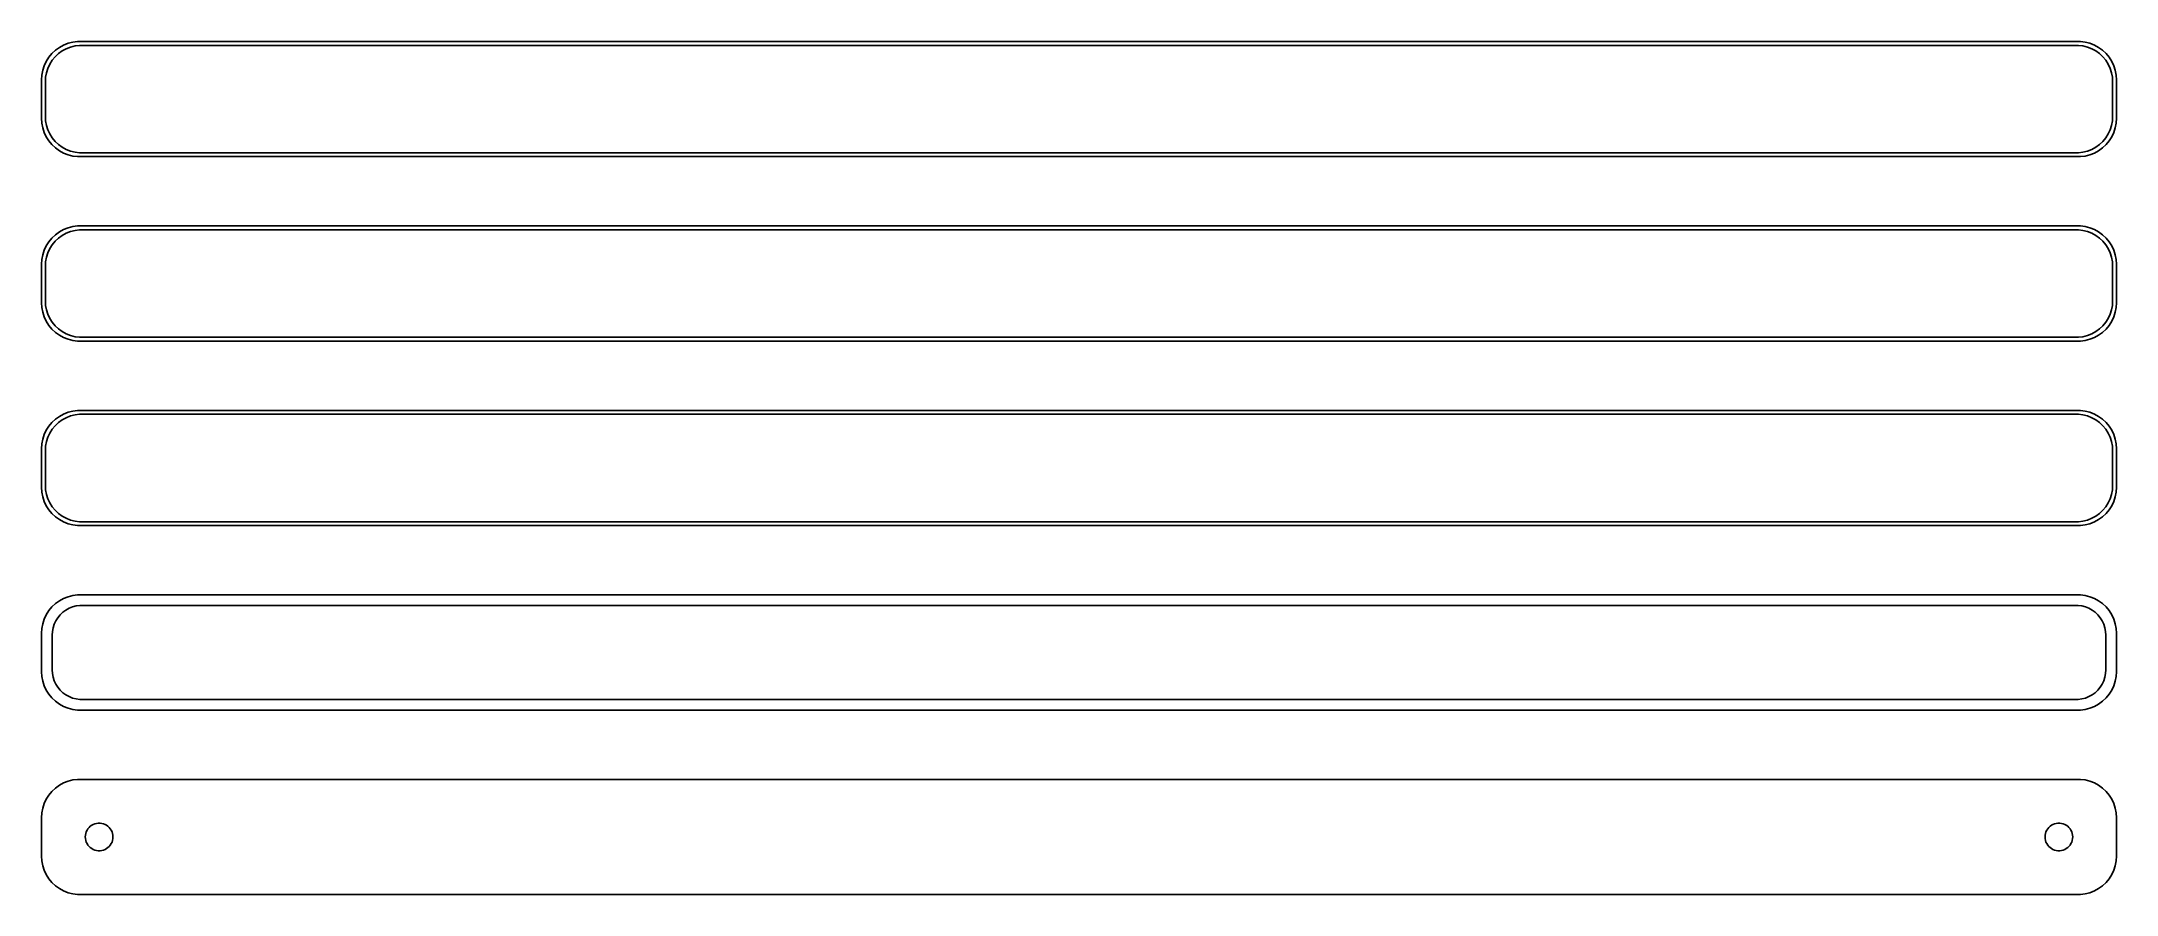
# Model space of a CAD drawing. Header units: metres. Extents: x -135 to 135, y 89 to 199.
import ezdxf

# ---------------------------------------------------------------- set-up
doc = ezdxf.new("R2010")
doc.units = ezdxf.units.M

msp = doc.modelspace()

# ---------------------------------------------------------------- linework, layer by layer
for p, q in [((-134.045, 197.439), (-134.382, 196.909)), ((-133.645, 197.923), (-134.045, 197.439)), ((-133.187, 198.353), (-133.645, 197.923)), ((-133.593, 197.042), (-133.213, 197.502)), ((-133.213, 197.502), (-132.778, 197.91)), ((-132.679, 198.722), (-133.187, 198.353)), ((-132.778, 197.91), (-132.295, 198.261)), ((-132.129, 199.024), (-132.679, 198.722)), ((-132.295, 198.261), (-131.772, 198.548)), ((-131.545, 199.255), (-132.129, 199.024)), ((-131.772, 198.548), (-131.218, 198.768)), ((-130.937, 199.411), (-131.545, 199.255)), ((-131.218, 198.768), (-130.64, 198.916)), ((-130.314, 199.49), (-130.937, 199.411)), ((-130.64, 198.916), (-130.048, 198.991)), ((130.314, 199.49), (-130.314, 199.49)), ((-130.048, 198.991), (130.048, 198.991)), ((130.048, 198.991), (130.64, 198.916)), ((130.937, 199.411), (130.314, 199.49)), ((130.64, 198.916), (131.218, 198.768)), ((131.545, 199.255), (130.937, 199.411)), ((131.218, 198.768), (131.772, 198.548)), ((132.129, 199.024), (131.545, 199.255)), ((131.772, 198.548), (132.295, 198.261)), ((132.679, 198.722), (132.129, 199.024)), ((132.295, 198.261), (132.778, 197.91)), ((133.187, 198.353), (132.679, 198.722)), ((132.778, 197.91), (133.213, 197.502)), ((133.645, 197.923), (133.187, 198.353)), ((133.213, 197.502), (133.593, 197.042)), ((134.045, 197.439), (133.645, 197.923)), ((134.382, 196.909), (134.045, 197.439)), ((-134.961, 195.127), (-135, 194.5)), ((-135, 194.5), (-135, 189.5)), ((-134.843, 195.743), (-134.961, 195.127)), ((-134.649, 196.341), (-134.843, 195.743)), ((-134.382, 196.909), (-134.649, 196.341)), ((-134.5, 194.25), (-134.463, 194.845)), ((-134.463, 194.845), (-134.351, 195.431)), ((-134.351, 195.431), (-134.166, 195.999)), ((-134.166, 195.999), (-133.912, 196.538)), ((-133.912, 196.538), (-133.593, 197.042)), ((133.593, 197.042), (133.912, 196.538)), ((133.912, 196.538), (134.166, 195.999)), ((134.166, 195.999), (134.351, 195.431)), ((134.351, 195.431), (134.463, 194.845)), ((134.649, 196.341), (134.382, 196.909)), ((134.463, 194.845), (134.5, 194.25)), ((134.843, 195.743), (134.649, 196.341)), ((134.961, 195.127), (134.843, 195.743)), ((135, 194.5), (134.961, 195.127)), ((135, 189.5), (135, 194.5)), ((-134.5, 189.75), (-134.5, 194.25)), ((134.5, 194.25), (134.5, 189.75)), ((-135, 189.5), (-134.961, 188.873)), ((-134.463, 189.155), (-134.5, 189.75)), ((-134.351, 188.569), (-134.463, 189.155)), ((134.463, 189.155), (134.351, 188.569)), ((134.5, 189.75), (134.463, 189.155)), ((134.961, 188.873), (135, 189.5)), ((-134.961, 188.873), (-134.843, 188.257)), ((-134.843, 188.257), (-134.649, 187.659)), ((-134.649, 187.659), (-134.382, 187.091)), ((-134.382, 187.091), (-134.045, 186.561)), ((-134.166, 188.001), (-134.351, 188.569)), ((-133.912, 187.462), (-134.166, 188.001)), ((-134.045, 186.561), (-133.645, 186.077)), ((-133.593, 186.958), (-133.912, 187.462)), ((-133.213, 186.498), (-133.593, 186.958)), ((-132.778, 186.09), (-133.213, 186.498)), ((133.213, 186.498), (132.778, 186.09)), ((133.593, 186.958), (133.213, 186.498)), ((133.912, 187.462), (133.593, 186.958)), ((133.645, 186.077), (134.045, 186.561)), ((134.166, 188.001), (133.912, 187.462)), ((134.045, 186.561), (134.382, 187.091)), ((134.351, 188.569), (134.166, 188.001)), ((134.382, 187.091), (134.649, 187.659)), ((134.649, 187.659), (134.843, 188.257)), ((134.843, 188.257), (134.961, 188.873)), ((-133.645, 186.077), (-133.187, 185.647)), ((-133.187, 185.647), (-132.679, 185.278)), ((-132.295, 185.739), (-132.778, 186.09)), ((-132.679, 185.278), (-132.129, 184.976)), ((-131.772, 185.452), (-132.295, 185.739)), ((-132.129, 184.976), (-131.545, 184.745)), ((-131.218, 185.232), (-131.772, 185.452)), ((-131.545, 184.745), (-130.937, 184.589)), ((-130.64, 185.084), (-131.218, 185.232)), ((-130.937, 184.589), (-130.314, 184.51)), ((-130.048, 185.009), (-130.64, 185.084)), ((-130.314, 184.51), (130.314, 184.51)), ((130.048, 185.009), (-130.048, 185.009)), ((130.64, 185.084), (130.048, 185.009)), ((130.314, 184.51), (130.937, 184.589)), ((131.218, 185.232), (130.64, 185.084)), ((130.937, 184.589), (131.545, 184.745)), ((131.772, 185.452), (131.218, 185.232)), ((131.545, 184.745), (132.129, 184.976)), ((132.295, 185.739), (131.772, 185.452)), ((132.129, 184.976), (132.679, 185.278)), ((132.778, 186.09), (132.295, 185.739)), ((132.679, 185.278), (133.187, 185.647)), ((133.187, 185.647), (133.645, 186.077)), ((-134.382, 172.909), (-134.649, 172.341)), ((-134.045, 173.439), (-134.382, 172.909)), ((-133.645, 173.923), (-134.045, 173.439)), ((-133.912, 172.538), (-133.593, 173.042)), ((-133.187, 174.353), (-133.645, 173.923)), ((-133.593, 173.042), (-133.213, 173.502)), ((-133.213, 173.502), (-132.778, 173.91)), ((-132.679, 174.722), (-133.187, 174.353)), ((-132.778, 173.91), (-132.295, 174.261)), ((-132.129, 175.024), (-132.679, 174.722)), ((-132.295, 174.261), (-131.772, 174.548)), ((-131.545, 175.255), (-132.129, 175.024)), ((-131.772, 174.548), (-131.218, 174.768)), ((-130.937, 175.411), (-131.545, 175.255)), ((-131.218, 174.768), (-130.64, 174.916)), ((-130.314, 175.49), (-130.937, 175.411)), ((-130.64, 174.916), (-130.048, 174.991)), ((130.314, 175.49), (-130.314, 175.49)), ((-130.048, 174.991), (130.048, 174.991)), ((130.048, 174.991), (130.64, 174.916)), ((130.937, 175.411), (130.314, 175.49)), ((130.64, 174.916), (131.218, 174.768)), ((131.545, 175.255), (130.937, 175.411)), ((131.218, 174.768), (131.772, 174.548)), ((132.129, 175.024), (131.545, 175.255)), ((131.772, 174.548), (132.295, 174.261)), ((132.679, 174.722), (132.129, 175.024)), ((132.295, 174.261), (132.778, 173.91)), ((133.187, 174.353), (132.679, 174.722)), ((132.778, 173.91), (133.213, 173.502)), ((133.645, 173.923), (133.187, 174.353)), ((133.213, 173.502), (133.593, 173.042)), ((133.593, 173.042), (133.912, 172.538)), ((134.045, 173.439), (133.645, 173.923)), ((134.382, 172.909), (134.045, 173.439)), ((134.649, 172.341), (134.382, 172.909)), ((-134.961, 171.127), (-135, 170.5)), ((-135, 170.5), (-135, 165.5)), ((-134.843, 171.743), (-134.961, 171.127)), ((-134.649, 172.341), (-134.843, 171.743)), ((-134.5, 170.25), (-134.463, 170.845)), ((-134.5, 165.75), (-134.5, 170.25)), ((-134.463, 170.845), (-134.351, 171.431)), ((-134.351, 171.431), (-134.166, 171.999)), ((-134.166, 171.999), (-133.912, 172.538)), ((133.912, 172.538), (134.166, 171.999)), ((134.166, 171.999), (134.351, 171.431)), ((134.351, 171.431), (134.463, 170.845)), ((134.463, 170.845), (134.5, 170.25)), ((134.5, 170.25), (134.5, 165.75)), ((134.843, 171.743), (134.649, 172.341)), ((134.961, 171.127), (134.843, 171.743)), ((135, 170.5), (134.961, 171.127)), ((135, 165.5), (135, 170.5)), ((-135, 165.5), (-134.961, 164.873)), ((-134.961, 164.873), (-134.843, 164.257)), ((-134.463, 165.155), (-134.5, 165.75)), ((-134.351, 164.569), (-134.463, 165.155)), ((134.463, 165.155), (134.351, 164.569)), ((134.5, 165.75), (134.463, 165.155)), ((134.843, 164.257), (134.961, 164.873)), ((134.961, 164.873), (135, 165.5)), ((-134.843, 164.257), (-134.649, 163.659)), ((-134.649, 163.659), (-134.382, 163.091)), ((-134.382, 163.091), (-134.045, 162.561)), ((-134.166, 164.001), (-134.351, 164.569)), ((-133.912, 163.462), (-134.166, 164.001)), ((-134.045, 162.561), (-133.645, 162.077)), ((-133.593, 162.958), (-133.912, 163.462)), ((-133.645, 162.077), (-133.187, 161.647)), ((-133.213, 162.498), (-133.593, 162.958)), ((-132.778, 162.09), (-133.213, 162.498)), ((-132.295, 161.739), (-132.778, 162.09)), ((132.778, 162.09), (132.295, 161.739)), ((133.213, 162.498), (132.778, 162.09)), ((133.187, 161.647), (133.645, 162.077)), ((133.593, 162.958), (133.213, 162.498)), ((133.912, 163.462), (133.593, 162.958)), ((133.645, 162.077), (134.045, 162.561)), ((134.166, 164.001), (133.912, 163.462)), ((134.045, 162.561), (134.382, 163.091)), ((134.351, 164.569), (134.166, 164.001)), ((134.382, 163.091), (134.649, 163.659)), ((134.649, 163.659), (134.843, 164.257)), ((-133.187, 161.647), (-132.679, 161.278)), ((-132.679, 161.278), (-132.129, 160.976)), ((-131.772, 161.452), (-132.295, 161.739)), ((-132.129, 160.976), (-131.545, 160.745)), ((-131.218, 161.232), (-131.772, 161.452)), ((-131.545, 160.745), (-130.937, 160.589)), ((-130.64, 161.084), (-131.218, 161.232)), ((-130.937, 160.589), (-130.314, 160.51)), ((-130.048, 161.009), (-130.64, 161.084)), ((-130.314, 160.51), (130.314, 160.51)), ((130.048, 161.009), (-130.048, 161.009)), ((130.64, 161.084), (130.048, 161.009)), ((130.314, 160.51), (130.937, 160.589)), ((131.218, 161.232), (130.64, 161.084)), ((130.937, 160.589), (131.545, 160.745)), ((131.772, 161.452), (131.218, 161.232)), ((131.545, 160.745), (132.129, 160.976)), ((132.295, 161.739), (131.772, 161.452)), ((132.129, 160.976), (132.679, 161.278)), ((132.679, 161.278), (133.187, 161.647)), ((-131.545, 151.255), (-132.129, 151.024)), ((-130.937, 151.411), (-131.545, 151.255)), ((-130.314, 151.49), (-130.937, 151.411)), ((130.314, 151.49), (-130.314, 151.49)), ((130.937, 151.411), (130.314, 151.49)), ((131.545, 151.255), (130.937, 151.411)), ((132.129, 151.024), (131.545, 151.255)), ((-134.382, 148.909), (-134.649, 148.341)), ((-134.045, 149.439), (-134.382, 148.909)), ((-134.166, 147.999), (-133.912, 148.538)), ((-133.645, 149.923), (-134.045, 149.439)), ((-133.912, 148.538), (-133.593, 149.042)), ((-133.187, 150.353), (-133.645, 149.923)), ((-133.593, 149.042), (-133.213, 149.502)), ((-133.213, 149.502), (-132.778, 149.91)), ((-132.679, 150.722), (-133.187, 150.353)), ((-132.778, 149.91), (-132.295, 150.261)), ((-132.129, 151.024), (-132.679, 150.722)), ((-132.295, 150.261), (-131.772, 150.548)), ((-131.772, 150.548), (-131.218, 150.768)), ((-131.218, 150.768), (-130.64, 150.916)), ((-130.64, 150.916), (-130.048, 150.991)), ((-130.048, 150.991), (130.048, 150.991)), ((130.048, 150.991), (130.64, 150.916)), ((130.64, 150.916), (131.218, 150.768)), ((131.218, 150.768), (131.772, 150.548)), ((131.772, 150.548), (132.295, 150.261)), ((132.679, 150.722), (132.129, 151.024)), ((132.295, 150.261), (132.778, 149.91)), ((133.187, 150.353), (132.679, 150.722)), ((132.778, 149.91), (133.213, 149.502)), ((133.645, 149.923), (133.187, 150.353)), ((133.213, 149.502), (133.593, 149.042)), ((133.593, 149.042), (133.912, 148.538)), ((134.045, 149.439), (133.645, 149.923)), ((133.912, 148.538), (134.166, 147.999)), ((134.382, 148.909), (134.045, 149.439)), ((134.649, 148.341), (134.382, 148.909)), ((-134.961, 147.127), (-135, 146.5)), ((-135, 146.5), (-135, 141.5)), ((-134.843, 147.743), (-134.961, 147.127)), ((-134.649, 148.341), (-134.843, 147.743)), ((-134.5, 146.25), (-134.463, 146.845)), ((-134.5, 141.75), (-134.5, 146.25)), ((-134.463, 146.845), (-134.351, 147.431)), ((-134.351, 147.431), (-134.166, 147.999)), ((134.166, 147.999), (134.351, 147.431)), ((134.351, 147.431), (134.463, 146.845)), ((134.463, 146.845), (134.5, 146.25)), ((134.5, 146.25), (134.5, 141.75)), ((134.843, 147.743), (134.649, 148.341)), ((134.961, 147.127), (134.843, 147.743)), ((135, 146.5), (134.961, 147.127)), ((135, 141.5), (135, 146.5)), ((-135, 141.5), (-134.961, 140.873)), ((-134.961, 140.873), (-134.843, 140.257)), ((-134.463, 141.155), (-134.5, 141.75)), ((-134.351, 140.569), (-134.463, 141.155)), ((-134.166, 140.001), (-134.351, 140.569)), ((134.351, 140.569), (134.166, 140.001)), ((134.463, 141.155), (134.351, 140.569)), ((134.5, 141.75), (134.463, 141.155)), ((134.843, 140.257), (134.961, 140.873)), ((134.961, 140.873), (135, 141.5)), ((-134.843, 140.257), (-134.649, 139.659)), ((-134.649, 139.659), (-134.382, 139.091)), ((-134.382, 139.091), (-134.045, 138.561)), ((-133.912, 139.462), (-134.166, 140.001)), ((-134.045, 138.561), (-133.645, 138.077)), ((-133.593, 138.958), (-133.912, 139.462)), ((-133.645, 138.077), (-133.187, 137.647)), ((-133.213, 138.498), (-133.593, 138.958)), ((-132.778, 138.09), (-133.213, 138.498)), ((-132.295, 137.739), (-132.778, 138.09)), ((-131.772, 137.452), (-132.295, 137.739)), ((132.295, 137.739), (131.772, 137.452)), ((132.778, 138.09), (132.295, 137.739)), ((133.213, 138.498), (132.778, 138.09)), ((133.187, 137.647), (133.645, 138.077)), ((133.593, 138.958), (133.213, 138.498)), ((133.912, 139.462), (133.593, 138.958)), ((133.645, 138.077), (134.045, 138.561)), ((134.166, 140.001), (133.912, 139.462)), ((134.045, 138.561), (134.382, 139.091)), ((134.382, 139.091), (134.649, 139.659)), ((134.649, 139.659), (134.843, 140.257)), ((-133.187, 137.647), (-132.679, 137.278)), ((-132.679, 137.278), (-132.129, 136.976)), ((-132.129, 136.976), (-131.545, 136.745)), ((-131.218, 137.232), (-131.772, 137.452)), ((-131.545, 136.745), (-130.937, 136.589)), ((-130.64, 137.084), (-131.218, 137.232)), ((-130.937, 136.589), (-130.314, 136.51)), ((-130.048, 137.009), (-130.64, 137.084)), ((-130.314, 136.51), (130.314, 136.51)), ((130.048, 137.009), (-130.048, 137.009)), ((130.64, 137.084), (130.048, 137.009)), ((130.314, 136.51), (130.937, 136.589)), ((131.218, 137.232), (130.64, 137.084)), ((130.937, 136.589), (131.545, 136.745)), ((131.772, 137.452), (131.218, 137.232)), ((131.545, 136.745), (132.129, 136.976)), ((132.129, 136.976), (132.679, 137.278)), ((132.679, 137.278), (133.187, 137.647)), ((-132.129, 127.024), (-132.679, 126.722)), ((-131.545, 127.255), (-132.129, 127.024)), ((-130.937, 127.411), (-131.545, 127.255)), ((-130.314, 127.49), (-130.937, 127.411)), ((130.314, 127.49), (-130.314, 127.49)), ((130.937, 127.411), (130.314, 127.49)), ((131.545, 127.255), (130.937, 127.411)), ((132.129, 127.024), (131.545, 127.255)), ((132.679, 126.722), (132.129, 127.024)), ((-134.649, 124.341), (-134.843, 123.743)), ((-134.382, 124.909), (-134.649, 124.341)), ((-134.045, 125.439), (-134.382, 124.909)), ((-133.645, 125.923), (-134.045, 125.439)), ((-133.187, 126.353), (-133.645, 125.923)), ((-132.679, 126.722), (-133.187, 126.353)), ((-133.141, 124.114), (-132.88, 124.524)), ((-132.88, 124.524), (-132.571, 124.899)), ((-132.571, 124.899), (-132.216, 125.231)), ((-132.216, 125.231), (-131.823, 125.517)), ((-131.823, 125.517), (-131.398, 125.751)), ((-131.398, 125.751), (-130.946, 125.93)), ((-130.946, 125.93), (-130.475, 126.051)), ((-130.475, 126.051), (-129.993, 126.112)), ((-129.993, 126.112), (129.993, 126.112)), ((129.993, 126.112), (130.475, 126.051)), ((130.475, 126.051), (130.946, 125.93)), ((130.946, 125.93), (131.398, 125.751)), ((131.398, 125.751), (131.823, 125.517)), ((131.823, 125.517), (132.216, 125.231)), ((132.216, 125.231), (132.571, 124.899)), ((132.571, 124.899), (132.88, 124.524)), ((133.187, 126.353), (132.679, 126.722)), ((132.88, 124.524), (133.141, 124.114)), ((133.645, 125.923), (133.187, 126.353)), ((134.045, 125.439), (133.645, 125.923)), ((134.382, 124.909), (134.045, 125.439)), ((134.649, 124.341), (134.382, 124.909)), ((134.843, 123.743), (134.649, 124.341)), ((-134.961, 123.127), (-135, 122.5)), ((-135, 122.5), (-135, 117.5)), ((-134.843, 123.743), (-134.961, 123.127)), ((-133.619, 122.25), (-133.589, 122.735)), ((-133.619, 117.75), (-133.619, 122.25)), ((-133.589, 122.735), (-133.498, 123.212)), ((-133.498, 123.212), (-133.348, 123.674)), ((-133.348, 123.674), (-133.141, 124.114)), ((133.141, 124.114), (133.348, 123.674)), ((133.348, 123.674), (133.498, 123.212)), ((133.498, 123.212), (133.589, 122.735)), ((133.589, 122.735), (133.619, 122.25)), ((133.619, 122.25), (133.619, 117.75)), ((134.961, 123.127), (134.843, 123.743)), ((135, 122.5), (134.961, 123.127)), ((135, 117.5), (135, 122.5)), ((-135, 117.5), (-134.961, 116.873)), ((-134.961, 116.873), (-134.843, 116.257)), ((-134.843, 116.257), (-134.649, 115.659)), ((-133.589, 117.265), (-133.619, 117.75)), ((-133.498, 116.788), (-133.589, 117.265)), ((-133.348, 116.326), (-133.498, 116.788)), ((-133.141, 115.886), (-133.348, 116.326)), ((133.348, 116.326), (133.141, 115.886)), ((133.498, 116.788), (133.348, 116.326)), ((133.589, 117.265), (133.498, 116.788)), ((133.619, 117.75), (133.589, 117.265)), ((134.649, 115.659), (134.843, 116.257)), ((134.843, 116.257), (134.961, 116.873)), ((134.961, 116.873), (135, 117.5)), ((-134.649, 115.659), (-134.382, 115.091)), ((-134.382, 115.091), (-134.045, 114.561)), ((-134.045, 114.561), (-133.645, 114.077)), ((-133.645, 114.077), (-133.187, 113.647)), ((-133.187, 113.647), (-132.679, 113.278)), ((-132.88, 115.476), (-133.141, 115.886)), ((-132.571, 115.101), (-132.88, 115.476)), ((-132.216, 114.769), (-132.571, 115.101)), ((-131.823, 114.483), (-132.216, 114.769)), ((-131.398, 114.249), (-131.823, 114.483)), ((-130.946, 114.07), (-131.398, 114.249)), ((-130.475, 113.949), (-130.946, 114.07)), ((-129.993, 113.888), (-130.475, 113.949)), ((129.993, 113.888), (-129.993, 113.888)), ((130.475, 113.949), (129.993, 113.888)), ((130.946, 114.07), (130.475, 113.949)), ((131.398, 114.249), (130.946, 114.07)), ((131.823, 114.483), (131.398, 114.249)), ((132.216, 114.769), (131.823, 114.483)), ((132.571, 115.101), (132.216, 114.769)), ((132.88, 115.476), (132.571, 115.101)), ((132.679, 113.278), (133.187, 113.647)), ((133.141, 115.886), (132.88, 115.476)), ((133.187, 113.647), (133.645, 114.077)), ((133.645, 114.077), (134.045, 114.561)), ((134.045, 114.561), (134.382, 115.091)), ((134.382, 115.091), (134.649, 115.659)), ((-132.679, 113.278), (-132.129, 112.976)), ((-132.129, 112.976), (-131.545, 112.745)), ((-131.545, 112.745), (-130.937, 112.589)), ((-130.937, 112.589), (-130.314, 112.51)), ((-130.314, 112.51), (130.314, 112.51)), ((130.314, 112.51), (130.937, 112.589)), ((130.937, 112.589), (131.545, 112.745)), ((131.545, 112.745), (132.129, 112.976)), ((132.129, 112.976), (132.679, 113.278)), ((-132.679, 102.722), (-133.187, 102.353)), ((-132.129, 103.024), (-132.679, 102.722)), ((-131.545, 103.255), (-132.129, 103.024)), ((-130.937, 103.411), (-131.545, 103.255)), ((-130.314, 103.49), (-130.937, 103.411)), ((130.314, 103.49), (-130.314, 103.49)), ((130.937, 103.411), (130.314, 103.49)), ((131.545, 103.255), (130.937, 103.411)), ((132.129, 103.024), (131.545, 103.255)), ((132.679, 102.722), (132.129, 103.024)), ((133.187, 102.353), (132.679, 102.722)), ((-134.649, 100.341), (-134.843, 99.7434)), ((-134.382, 100.909), (-134.649, 100.341)), ((-134.045, 101.439), (-134.382, 100.909)), ((-133.645, 101.923), (-134.045, 101.439)), ((-133.187, 102.353), (-133.645, 101.923)), ((133.645, 101.923), (133.187, 102.353)), ((134.045, 101.439), (133.645, 101.923)), ((134.382, 100.909), (134.045, 101.439)), ((134.649, 100.341), (134.382, 100.909)), ((134.843, 99.7434), (134.649, 100.341)), ((-134.961, 99.1267), (-135, 98.5)), ((-135, 98.5), (-135, 93.5)), ((-134.843, 99.7434), (-134.961, 99.1267)), ((-128.956, 97.058), (-128.812, 97.2322)), ((-128.812, 97.2322), (-128.647, 97.3869)), ((-128.647, 97.3869), (-128.464, 97.5198)), ((-128.464, 97.5198), (-128.266, 97.6287)), ((-128.266, 97.6287), (-128.056, 97.7119)), ((-128.056, 97.7119), (-127.837, 97.7681)), ((-127.837, 97.7681), (-127.613, 97.7964)), ((-127.613, 97.7964), (-127.387, 97.7964)), ((-127.387, 97.7964), (-127.163, 97.7681)), ((-127.163, 97.7681), (-126.944, 97.7119)), ((-126.944, 97.7119), (-126.734, 97.6287)), ((-126.734, 97.6287), (-126.536, 97.5198)), ((-126.536, 97.5198), (-126.353, 97.3869)), ((-126.353, 97.3869), (-126.188, 97.2322)), ((-126.188, 97.2322), (-126.044, 97.058)), ((126.044, 97.058), (126.188, 97.2322)), ((126.188, 97.2322), (126.353, 97.3869)), ((126.353, 97.3869), (126.536, 97.5198)), ((126.536, 97.5198), (126.734, 97.6287)), ((126.734, 97.6287), (126.944, 97.7119)), ((126.944, 97.7119), (127.163, 97.7681)), ((127.163, 97.7681), (127.387, 97.7964)), ((127.387, 97.7964), (127.613, 97.7964)), ((127.613, 97.7964), (127.837, 97.7681)), ((127.837, 97.7681), (128.056, 97.7119)), ((128.056, 97.7119), (128.266, 97.6287)), ((128.266, 97.6287), (128.464, 97.5198)), ((128.464, 97.5198), (128.647, 97.3869)), ((128.647, 97.3869), (128.812, 97.2322)), ((128.812, 97.2322), (128.956, 97.058)), ((134.961, 99.1267), (134.843, 99.7434)), ((135, 98.5), (134.961, 99.1267)), ((135, 93.5), (135, 98.5)), ((-129.3, 96), (-129.286, 96.2256)), ((-129.286, 95.7744), (-129.3, 96)), ((-129.286, 96.2256), (-129.243, 96.4476)), ((-129.243, 95.5524), (-129.286, 95.7744)), ((-129.243, 96.4476), (-129.174, 96.6626)), ((-129.174, 95.3374), (-129.243, 95.5524)), ((-129.174, 96.6626), (-129.077, 96.8671)), ((-129.077, 95.1329), (-129.174, 95.3374)), ((-129.077, 96.8671), (-128.956, 97.058)), ((-128.956, 94.942), (-129.077, 95.1329)), ((-128.812, 94.7678), (-128.956, 94.942)), ((-128.647, 94.6131), (-128.812, 94.7678)), ((-128.464, 94.4802), (-128.647, 94.6131)), ((-126.353, 94.6131), (-126.536, 94.4802)), ((-126.188, 94.7678), (-126.353, 94.6131)), ((-126.044, 94.942), (-126.188, 94.7678)), ((-126.044, 97.058), (-125.923, 96.8671)), ((-125.923, 95.1329), (-126.044, 94.942)), ((-125.923, 96.8671), (-125.826, 96.6626)), ((-125.826, 95.3374), (-125.923, 95.1329)), ((-125.826, 96.6626), (-125.757, 96.4476)), ((-125.757, 95.5524), (-125.826, 95.3374)), ((-125.757, 96.4476), (-125.714, 96.2256)), ((-125.714, 95.7744), (-125.757, 95.5524)), ((-125.714, 96.2256), (-125.7, 96)), ((-125.7, 96), (-125.714, 95.7744)), ((125.7, 96), (125.714, 96.2256)), ((125.714, 95.7744), (125.7, 96)), ((125.714, 96.2256), (125.757, 96.4476)), ((125.757, 95.5524), (125.714, 95.7744)), ((125.757, 96.4476), (125.826, 96.6626)), ((125.826, 95.3374), (125.757, 95.5524)), ((125.826, 96.6626), (125.923, 96.8671)), ((125.923, 95.1329), (125.826, 95.3374)), ((125.923, 96.8671), (126.044, 97.058)), ((126.044, 94.942), (125.923, 95.1329)), ((126.188, 94.7678), (126.044, 94.942)), ((126.353, 94.6131), (126.188, 94.7678)), ((126.536, 94.4802), (126.353, 94.6131)), ((128.647, 94.6131), (128.464, 94.4802)), ((128.812, 94.7678), (128.647, 94.6131)), ((128.956, 94.942), (128.812, 94.7678)), ((128.956, 97.058), (129.077, 96.8671)), ((129.077, 95.1329), (128.956, 94.942)), ((129.077, 96.8671), (129.174, 96.6626)), ((129.174, 95.3374), (129.077, 95.1329)), ((129.174, 96.6626), (129.243, 96.4476)), ((129.243, 95.5524), (129.174, 95.3374)), ((129.243, 96.4476), (129.286, 96.2256)), ((129.286, 95.7744), (129.243, 95.5524)), ((129.286, 96.2256), (129.3, 96)), ((129.3, 96), (129.286, 95.7744)), ((-135, 93.5), (-134.961, 92.8733)), ((-134.961, 92.8733), (-134.843, 92.2566)), ((-134.843, 92.2566), (-134.649, 91.6594)), ((-128.266, 94.3713), (-128.464, 94.4802)), ((-128.056, 94.2881), (-128.266, 94.3713)), ((-127.837, 94.2319), (-128.056, 94.2881)), ((-127.613, 94.2036), (-127.837, 94.2319)), ((-127.387, 94.2036), (-127.613, 94.2036)), ((-127.163, 94.2319), (-127.387, 94.2036)), ((-126.944, 94.2881), (-127.163, 94.2319)), ((-126.734, 94.3713), (-126.944, 94.2881)), ((-126.536, 94.4802), (-126.734, 94.3713)), ((126.734, 94.3713), (126.536, 94.4802)), ((126.944, 94.2881), (126.734, 94.3713)), ((127.163, 94.2319), (126.944, 94.2881)), ((127.387, 94.2036), (127.163, 94.2319)), ((127.613, 94.2036), (127.387, 94.2036)), ((127.837, 94.2319), (127.613, 94.2036)), ((128.056, 94.2881), (127.837, 94.2319)), ((128.266, 94.3713), (128.056, 94.2881)), ((128.464, 94.4802), (128.266, 94.3713)), ((134.649, 91.6594), (134.843, 92.2566)), ((134.843, 92.2566), (134.961, 92.8733)), ((134.961, 92.8733), (135, 93.5)), ((-134.649, 91.6594), (-134.382, 91.0912)), ((-134.382, 91.0912), (-134.045, 90.5611)), ((-134.045, 90.5611), (-133.645, 90.0773)), ((-133.645, 90.0773), (-133.187, 89.6474)), ((-133.187, 89.6474), (-132.679, 89.2784)), ((-132.679, 89.2784), (-132.129, 88.9759)), ((132.129, 88.9759), (132.679, 89.2784)), ((132.679, 89.2784), (133.187, 89.6474)), ((133.187, 89.6474), (133.645, 90.0773)), ((133.645, 90.0773), (134.045, 90.5611)), ((134.045, 90.5611), (134.382, 91.0912)), ((134.382, 91.0912), (134.649, 91.6594)), ((-132.129, 88.9759), (-131.545, 88.7447)), ((-131.545, 88.7447), (-130.937, 88.5886)), ((-130.937, 88.5886), (-130.314, 88.5099)), ((-130.314, 88.5099), (130.314, 88.5099)), ((130.314, 88.5099), (130.937, 88.5886)), ((130.937, 88.5886), (131.545, 88.7447)), ((131.545, 88.7447), (132.129, 88.9759))]:
    msp.add_line(p, q)

doc.saveas('drawing.dxf')
